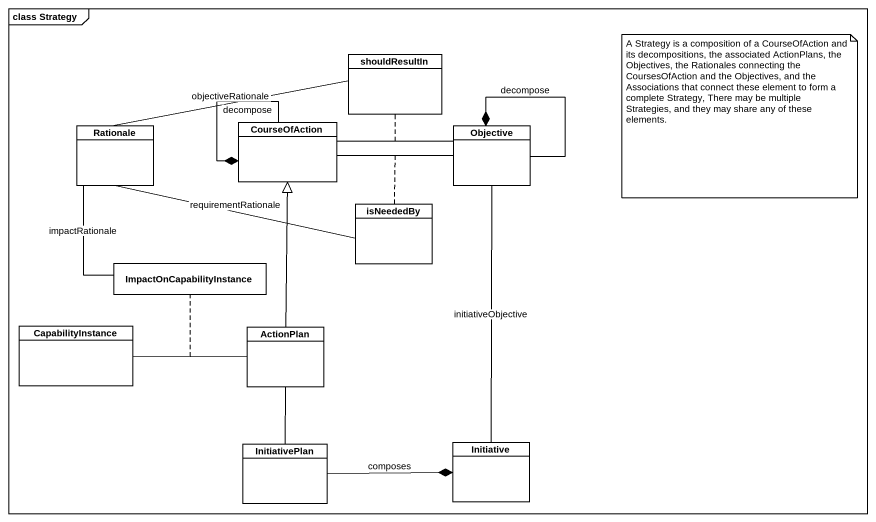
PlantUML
@startuml
mainframe class Strategy
hide circle
hide empty members
class shouldResultIn
class Rationale
class CourseOfAction
class Objective
class isNeededBy
class ImpactOnCapabilityInstance
class CapabilityInstance
class ActionPlan
class InitiativePlan
class Initiative
Rationale -right- shouldResultIn : objectiveRationale
Rationale -right- isNeededBy : requirementRationale
Rationale -- ImpactOnCapabilityInstance : impactRationale
CourseOfAction --* CourseOfAction : decompose
CourseOfAction -right- Objective
(CourseOfAction, Objective) .. shouldResultIn
Objective -left- CourseOfAction
(Objective, CourseOfAction) .. isNeededBy
Objective --* Objective : decompose
ActionPlan -up-|> CourseOfAction
ActionPlan -left- CapabilityInstance
(ActionPlan, CapabilityInstance) .. ImpactOnCapabilityInstance
InitiativePlan -up- ActionPlan
InitiativePlan -right-* Initiative : composes
Initiative -up- Objective : initiativeObjective
note as N1
  A Strategy is a composition of a CourseOfAction and its decompositions, the associated ActionPlans, the Objectives, the Rationales connecting the CoursesOfAction and the Objectives, and the Associations that connect these element to form a complete Strategy, There may be multiple Strategies, and they may share any of these elements.
end note
@enduml
